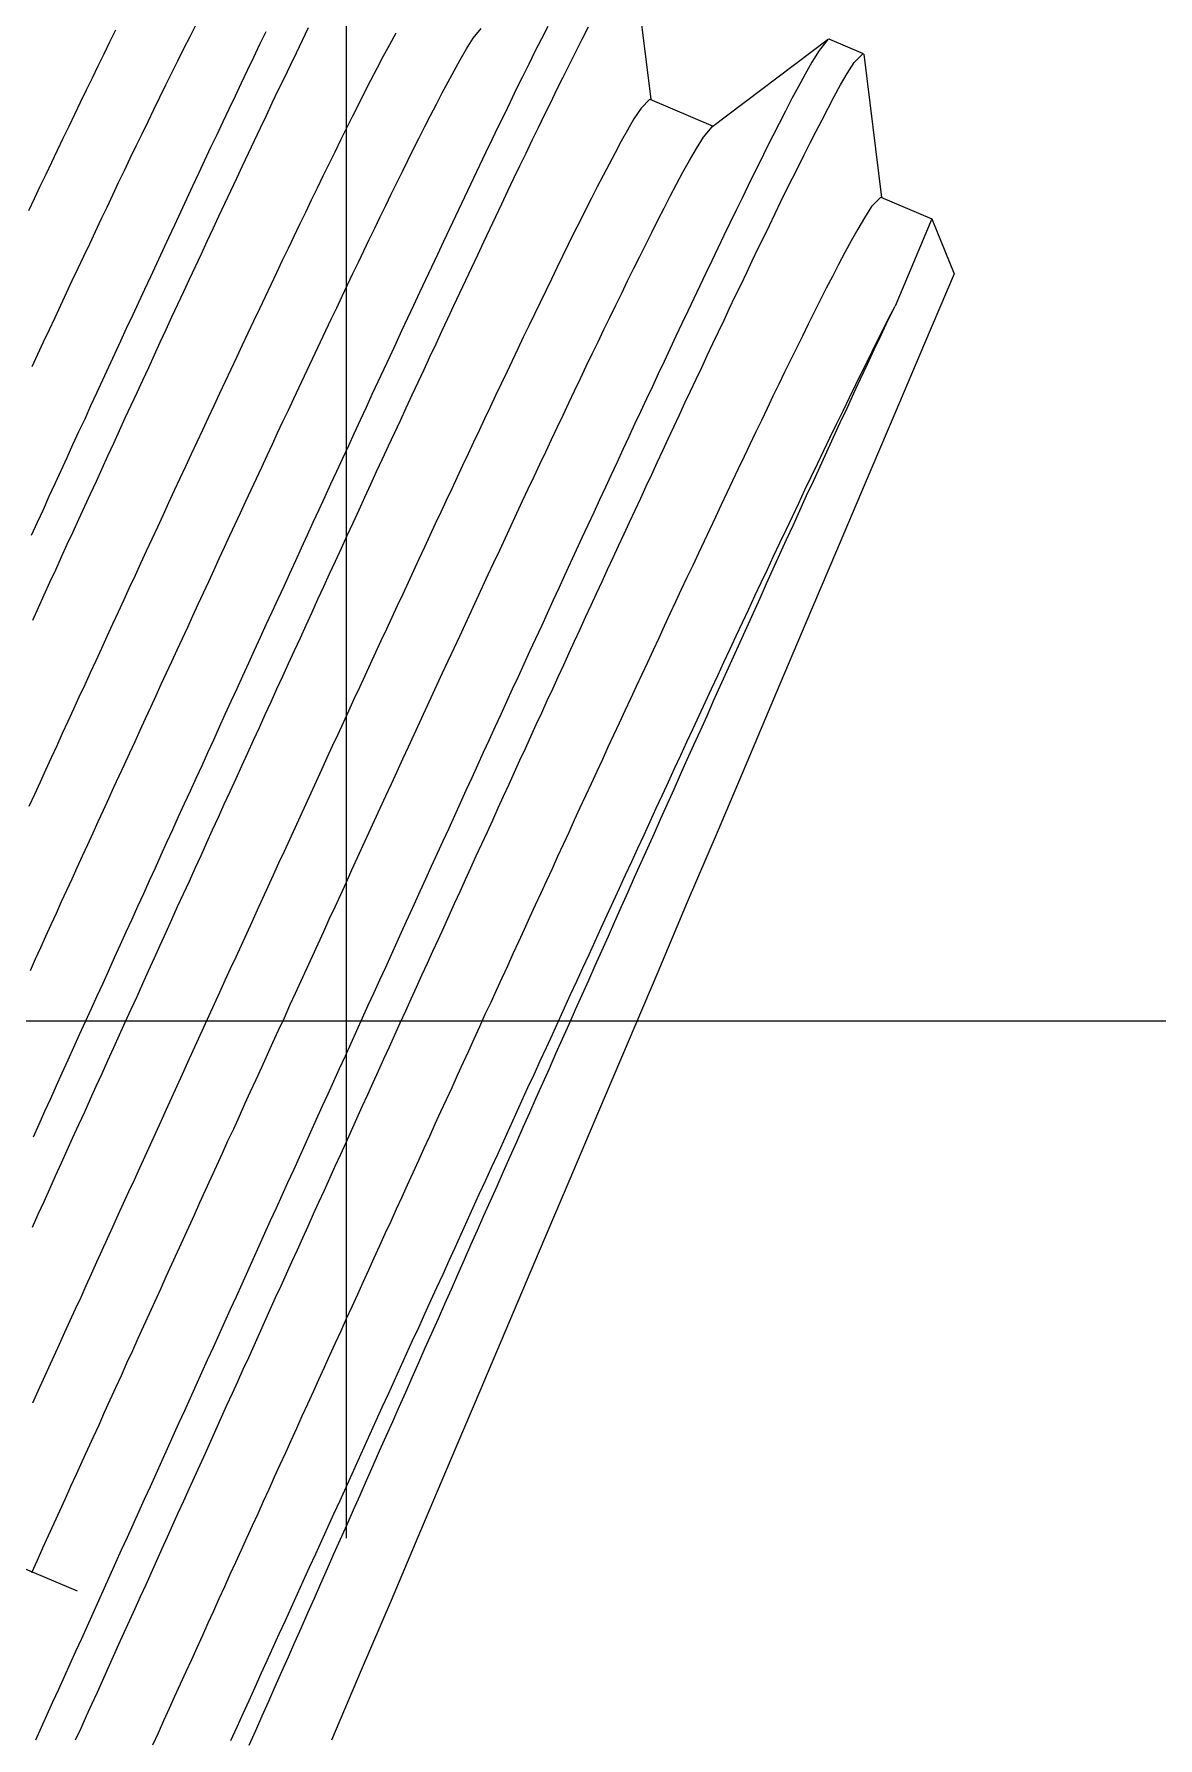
# Model space of a CAD drawing. Extents: x -5208 to -4788, y -2139 to -1842.
# Drawn here: x -4840.41 to -4833.69, y -1993.56 to -1983.37 of the extents above; entities that cross this region are included whole.
import ezdxf

# ---------------------------------------------------------------- set-up
doc = ezdxf.new("R2010")
doc.units = 0
doc.header["$LTSCALE"] = 7
doc.linetypes.add('CENTER', pattern=[2, 1.25, -0.25, 0.25, -0.25])
for name, color, linetype in [('CL', 1, 'CENTER'), ('D', 2, 'CONTINUOUS'), ('Trimetric', 7, 'CONTINUOUS')]:
    doc.layers.add(name, color=color, linetype=linetype)

msp = doc.modelspace()

# ---------------------------------------------------------------- linework, layer by layer
at = {"layer": 'CL'}
msp.add_line((-4848.208, -1989.257), (-4838.543, -1993.36), dxfattribs=at)
at = {"layer": 'D'}
for p, q in [((-4838.543, -1992.36), (-4838.543, -1911.726)), ((-4847.383, -1989.267), (-4809.645, -1989.267))]:
    msp.add_line(p, q, dxfattribs=at)
at = {"layer": 'Trimetric', "color": 0, "linetype": 'Continuous', "lineweight": 18}
for points in [[(-4836.829, -1982.905), (-4836.724, -1983.757)], [(-4839.924, -1983.343), (-4839.96, -1983.414), (-4839.995, -1983.486), (-4840.03, -1983.558), (-4840.065, -1983.63), (-4840.1, -1983.702), (-4840.135, -1983.774), (-4840.17, -1983.846), (-4840.204, -1983.918), (-4840.239, -1983.99), (-4840.274, -1984.062), (-4840.308, -1984.134), (-4840.342, -1984.206), (-4840.377, -1984.278), (-4840.411, -1984.351), (-4840.445, -1984.423)], [(-4838.248, -1983.361), (-4838.287, -1983.431), (-4838.325, -1983.501), (-4838.362, -1983.572), (-4838.399, -1983.643), (-4838.435, -1983.714), (-4838.472, -1983.786), (-4838.508, -1983.857), (-4838.543, -1983.929), (-4838.579, -1984), (-4838.614, -1984.072), (-4838.649, -1984.144), (-4838.684, -1984.216), (-4838.719, -1984.288), (-4838.754, -1984.36), (-4838.789, -1984.432), (-4838.824, -1984.504), (-4838.858, -1984.576), (-4838.893, -1984.648), (-4838.927, -1984.72), (-4838.962, -1984.793), (-4838.996, -1984.865), (-4839.03, -1984.937), (-4839.064, -1985.009), (-4839.099, -1985.082), (-4839.133, -1985.154), (-4839.167, -1985.226), (-4839.201, -1985.299), (-4839.235, -1985.371), (-4839.269, -1985.444), (-4839.303, -1985.516), (-4839.337, -1985.589), (-4839.37, -1985.661), (-4839.404, -1985.734), (-4839.438, -1985.806), (-4839.472, -1985.879), (-4839.506, -1985.951), (-4839.539, -1986.024), (-4839.573, -1986.096), (-4839.607, -1986.169), (-4839.64, -1986.241), (-4839.674, -1986.314), (-4839.708, -1986.386), (-4839.741, -1986.459), (-4839.775, -1986.532), (-4839.808, -1986.604), (-4839.842, -1986.677), (-4839.875, -1986.75), (-4839.909, -1986.822), (-4839.942, -1986.895), (-4839.976, -1986.968), (-4840.009, -1987.04), (-4840.043, -1987.113), (-4840.076, -1987.185), (-4840.109, -1987.258), (-4840.143, -1987.331), (-4840.176, -1987.404), (-4840.21, -1987.476), (-4840.243, -1987.549), (-4840.276, -1987.622), (-4840.31, -1987.694), (-4840.343, -1987.767), (-4840.376, -1987.84), (-4840.41, -1987.913), (-4840.443, -1987.985)], [(-4840.434, -1988.965), (-4840.403, -1988.897), (-4840.372, -1988.828), (-4840.341, -1988.76), (-4840.309, -1988.691), (-4840.278, -1988.623), (-4840.247, -1988.554), (-4840.216, -1988.486), (-4840.184, -1988.417), (-4840.153, -1988.349), (-4840.122, -1988.28), (-4840.09, -1988.212), (-4840.059, -1988.143), (-4840.028, -1988.075), (-4839.996, -1988.007), (-4839.965, -1987.938), (-4839.934, -1987.87), (-4839.902, -1987.801), (-4839.871, -1987.733), (-4839.839, -1987.664), (-4839.808, -1987.596), (-4839.777, -1987.528), (-4839.745, -1987.459), (-4839.714, -1987.391), (-4839.682, -1987.322), (-4839.651, -1987.254), (-4839.619, -1987.186), (-4839.588, -1987.117), (-4839.556, -1987.049), (-4839.525, -1986.98), (-4839.493, -1986.912), (-4839.462, -1986.844), (-4839.43, -1986.775), (-4839.399, -1986.707), (-4839.367, -1986.639), (-4839.335, -1986.57), (-4839.304, -1986.502), (-4839.272, -1986.434), (-4839.24, -1986.365), (-4839.209, -1986.297), (-4839.177, -1986.229), (-4839.145, -1986.16), (-4839.114, -1986.092), (-4839.082, -1986.024), (-4839.05, -1985.956), (-4839.018, -1985.887), (-4838.986, -1985.819), (-4838.955, -1985.751), (-4838.923, -1985.683), (-4838.891, -1985.615), (-4838.859, -1985.546), (-4838.827, -1985.478), (-4838.795, -1985.41), (-4838.763, -1985.342), (-4838.731, -1985.274), (-4838.698, -1985.206), (-4838.666, -1985.138), (-4838.634, -1985.07), (-4838.602, -1985.002), (-4838.569, -1984.934), (-4838.537, -1984.866), (-4838.505, -1984.798), (-4838.472, -1984.73), (-4838.44, -1984.662), (-4838.407, -1984.594), (-4838.374, -1984.526), (-4838.341, -1984.459), (-4838.309, -1984.391), (-4838.276, -1984.323), (-4838.242, -1984.256), (-4838.209, -1984.188), (-4838.176, -1984.121), (-4838.142, -1984.053), (-4838.109, -1983.986), (-4838.075, -1983.919), (-4838.041, -1983.852), (-4838.006, -1983.785), (-4837.971, -1983.718), (-4837.936, -1983.651), (-4837.9, -1983.585), (-4837.863, -1983.519), (-4837.826, -1983.454), (-4837.785, -1983.391), (-4837.737, -1983.333)], [(-4839.026, -1983.353), (-4839.063, -1983.429), (-4839.1, -1983.506), (-4839.137, -1983.583), (-4839.173, -1983.66), (-4839.21, -1983.737), (-4839.246, -1983.814), (-4839.283, -1983.891), (-4839.319, -1983.968), (-4839.356, -1984.045), (-4839.392, -1984.122), (-4839.428, -1984.199), (-4839.464, -1984.276), (-4839.5, -1984.353), (-4839.536, -1984.431), (-4839.572, -1984.508), (-4839.608, -1984.585), (-4839.644, -1984.662), (-4839.68, -1984.74), (-4839.716, -1984.817), (-4839.752, -1984.894), (-4839.788, -1984.971), (-4839.824, -1985.049), (-4839.86, -1985.126), (-4839.895, -1985.203), (-4839.931, -1985.281), (-4839.967, -1985.358), (-4840.002, -1985.436), (-4840.038, -1985.513), (-4840.074, -1985.59), (-4840.109, -1985.668), (-4840.145, -1985.745), (-4840.181, -1985.822), (-4840.216, -1985.9), (-4840.252, -1985.977), (-4840.287, -1986.055), (-4840.323, -1986.132), (-4840.358, -1986.21), (-4840.394, -1986.287), (-4840.429, -1986.365)], [(-4840.423, -1985.353), (-4840.389, -1985.28), (-4840.355, -1985.207), (-4840.32, -1985.133), (-4840.286, -1985.06), (-4840.252, -1984.986), (-4840.217, -1984.913), (-4840.183, -1984.84), (-4840.148, -1984.766), (-4840.114, -1984.693), (-4840.079, -1984.62), (-4840.045, -1984.547), (-4840.01, -1984.473), (-4839.975, -1984.4), (-4839.94, -1984.327), (-4839.906, -1984.254), (-4839.871, -1984.181), (-4839.836, -1984.108), (-4839.801, -1984.035), (-4839.765, -1983.962), (-4839.73, -1983.889), (-4839.695, -1983.816), (-4839.659, -1983.743), (-4839.624, -1983.67), (-4839.588, -1983.598), (-4839.552, -1983.525), (-4839.516, -1983.452), (-4839.479, -1983.38), (-4839.443, -1983.308)], [(-4840.422, -1990.501), (-4840.387, -1990.424), (-4840.352, -1990.347), (-4840.318, -1990.271), (-4840.283, -1990.194), (-4840.248, -1990.117), (-4840.213, -1990.041), (-4840.179, -1989.964), (-4840.144, -1989.887), (-4840.109, -1989.811), (-4840.075, -1989.734), (-4840.04, -1989.657), (-4840.005, -1989.581), (-4839.97, -1989.504), (-4839.935, -1989.427), (-4839.901, -1989.351), (-4839.866, -1989.274), (-4839.831, -1989.197), (-4839.796, -1989.121), (-4839.762, -1989.044), (-4839.727, -1988.967), (-4839.692, -1988.891), (-4839.657, -1988.814), (-4839.622, -1988.737), (-4839.588, -1988.661), (-4839.553, -1988.584), (-4839.518, -1988.508), (-4839.483, -1988.431), (-4839.448, -1988.354), (-4839.413, -1988.278), (-4839.379, -1988.201), (-4839.344, -1988.125), (-4839.309, -1988.048), (-4839.274, -1987.971), (-4839.239, -1987.895), (-4839.204, -1987.818), (-4839.169, -1987.742), (-4839.134, -1987.665), (-4839.099, -1987.588), (-4839.064, -1987.512), (-4839.029, -1987.435), (-4838.994, -1987.359), (-4838.959, -1987.282), (-4838.924, -1987.206), (-4838.89, -1987.129), (-4838.854, -1987.053), (-4838.819, -1986.976), (-4838.784, -1986.9), (-4838.749, -1986.823), (-4838.714, -1986.746), (-4838.679, -1986.67), (-4838.644, -1986.593), (-4838.609, -1986.517), (-4838.574, -1986.44), (-4838.539, -1986.364), (-4838.503, -1986.288), (-4838.468, -1986.211), (-4838.433, -1986.135), (-4838.398, -1986.058), (-4838.363, -1985.982), (-4838.327, -1985.905), (-4838.292, -1985.829), (-4838.257, -1985.753), (-4838.221, -1985.676), (-4838.186, -1985.6), (-4838.15, -1985.524), (-4838.115, -1985.447), (-4838.079, -1985.371), (-4838.044, -1985.295), (-4838.008, -1985.218), (-4837.973, -1985.142), (-4837.937, -1985.066), (-4837.902, -1984.989), (-4837.866, -1984.913), (-4837.83, -1984.837), (-4837.794, -1984.761), (-4837.758, -1984.685), (-4837.722, -1984.609), (-4837.686, -1984.533), (-4837.65, -1984.456), (-4837.614, -1984.38), (-4837.578, -1984.304), (-4837.542, -1984.228), (-4837.506, -1984.153), (-4837.469, -1984.077), (-4837.433, -1984.001), (-4837.396, -1983.925), (-4837.359, -1983.849), (-4837.322, -1983.774), (-4837.285, -1983.698), (-4837.248, -1983.623), (-4837.21, -1983.547), (-4837.172, -1983.472), (-4837.134, -1983.397), (-4837.096, -1983.322)], [(-4840.42, -1986.871), (-4840.386, -1986.796), (-4840.351, -1986.72), (-4840.317, -1986.644), (-4840.282, -1986.569), (-4840.247, -1986.493), (-4840.213, -1986.417), (-4840.178, -1986.342), (-4840.143, -1986.266), (-4840.109, -1986.19), (-4840.074, -1986.115), (-4840.039, -1986.039), (-4840.005, -1985.964), (-4839.97, -1985.888), (-4839.935, -1985.812), (-4839.901, -1985.737), (-4839.866, -1985.661), (-4839.831, -1985.586), (-4839.796, -1985.51), (-4839.761, -1985.435), (-4839.726, -1985.359), (-4839.692, -1985.284), (-4839.657, -1985.208), (-4839.622, -1985.133), (-4839.587, -1985.057), (-4839.552, -1984.982), (-4839.517, -1984.906), (-4839.482, -1984.831), (-4839.447, -1984.755), (-4839.411, -1984.68), (-4839.376, -1984.605), (-4839.341, -1984.529), (-4839.306, -1984.454), (-4839.271, -1984.379), (-4839.235, -1984.303), (-4839.2, -1984.228), (-4839.165, -1984.153), (-4839.129, -1984.077), (-4839.094, -1984.002), (-4839.058, -1983.927), (-4839.022, -1983.852), (-4838.987, -1983.777), (-4838.951, -1983.702), (-4838.915, -1983.627), (-4838.879, -1983.552), (-4838.843, -1983.477), (-4838.807, -1983.402), (-4838.771, -1983.327)], [(-4837.34, -1983.32), (-4837.378, -1983.395), (-4837.416, -1983.47), (-4837.453, -1983.545), (-4837.49, -1983.621), (-4837.528, -1983.696), (-4837.564, -1983.772), (-4837.601, -1983.848), (-4837.638, -1983.923), (-4837.674, -1983.999), (-4837.711, -1984.075), (-4837.747, -1984.151), (-4837.783, -1984.227), (-4837.82, -1984.303), (-4837.856, -1984.379), (-4837.892, -1984.455), (-4837.928, -1984.531), (-4837.964, -1984.607), (-4837.999, -1984.683), (-4838.035, -1984.76), (-4838.071, -1984.836), (-4838.107, -1984.912), (-4838.142, -1984.988), (-4838.178, -1985.065), (-4838.214, -1985.141), (-4838.249, -1985.217), (-4838.285, -1985.293), (-4838.32, -1985.37), (-4838.356, -1985.446), (-4838.391, -1985.522), (-4838.426, -1985.599), (-4838.462, -1985.675), (-4838.497, -1985.752), (-4838.532, -1985.828), (-4838.568, -1985.904), (-4838.603, -1985.981), (-4838.638, -1986.057), (-4838.673, -1986.134), (-4838.709, -1986.21), (-4838.744, -1986.287), (-4838.779, -1986.363), (-4838.814, -1986.44), (-4838.849, -1986.516), (-4838.884, -1986.593), (-4838.919, -1986.669), (-4838.954, -1986.746), (-4838.99, -1986.822), (-4839.025, -1986.899), (-4839.06, -1986.975), (-4839.095, -1987.052), (-4839.13, -1987.128), (-4839.165, -1987.205), (-4839.2, -1987.281), (-4839.235, -1987.358), (-4839.27, -1987.434), (-4839.304, -1987.511), (-4839.339, -1987.588), (-4839.374, -1987.664), (-4839.409, -1987.741), (-4839.444, -1987.817), (-4839.479, -1987.894), (-4839.514, -1987.97), (-4839.549, -1988.047), (-4839.584, -1988.124), (-4839.619, -1988.2), (-4839.653, -1988.277), (-4839.688, -1988.353), (-4839.723, -1988.43), (-4839.758, -1988.507), (-4839.793, -1988.583), (-4839.828, -1988.66), (-4839.862, -1988.737), (-4839.897, -1988.813), (-4839.932, -1988.89), (-4839.967, -1988.967), (-4840.001, -1989.043), (-4840.036, -1989.12), (-4840.071, -1989.196), (-4840.106, -1989.273), (-4840.141, -1989.35), (-4840.175, -1989.426), (-4840.21, -1989.503), (-4840.245, -1989.58), (-4840.28, -1989.656), (-4840.314, -1989.733), (-4840.349, -1989.81), (-4840.384, -1989.886), (-4840.418, -1989.963)], [(-4836.361, -1983.923), (-4835.66, -1983.395)], [(-4835.655, -1983.396), (-4835.656, -1983.396), (-4835.657, -1983.396)], [(-4835.655, -1983.396), (-4835.454, -1983.482)], [(-4835.664, -1983.398), (-4835.716, -1983.463), (-4835.76, -1983.534), (-4835.801, -1983.606), (-4835.841, -1983.679), (-4835.88, -1983.752), (-4835.918, -1983.826), (-4835.956, -1983.9), (-4835.994, -1983.974), (-4836.031, -1984.049), (-4836.068, -1984.123), (-4836.105, -1984.198), (-4836.142, -1984.272), (-4836.178, -1984.347), (-4836.215, -1984.422), (-4836.251, -1984.497), (-4836.287, -1984.571), (-4836.323, -1984.646), (-4836.359, -1984.721), (-4836.395, -1984.796), (-4836.43, -1984.871), (-4836.466, -1984.947), (-4836.502, -1985.022), (-4836.537, -1985.097), (-4836.573, -1985.172), (-4836.608, -1985.247), (-4836.644, -1985.323), (-4836.679, -1985.398), (-4836.714, -1985.473), (-4836.749, -1985.548), (-4836.785, -1985.624), (-4836.82, -1985.699), (-4836.855, -1985.774), (-4836.89, -1985.85), (-4836.925, -1985.925), (-4836.96, -1986.001), (-4836.995, -1986.076), (-4837.03, -1986.151), (-4837.065, -1986.227), (-4837.1, -1986.302), (-4837.135, -1986.378), (-4837.17, -1986.453), (-4837.205, -1986.529), (-4837.239, -1986.604), (-4837.274, -1986.68), (-4837.309, -1986.755), (-4837.344, -1986.831), (-4837.378, -1986.906), (-4837.413, -1986.982), (-4837.448, -1987.058), (-4837.483, -1987.133), (-4837.517, -1987.209), (-4837.552, -1987.284), (-4837.587, -1987.36), (-4837.621, -1987.435), (-4837.656, -1987.511), (-4837.691, -1987.587), (-4837.725, -1987.662), (-4837.76, -1987.738), (-4837.794, -1987.813), (-4837.829, -1987.889), (-4837.863, -1987.965), (-4837.898, -1988.04), (-4837.932, -1988.116), (-4837.967, -1988.192), (-4838.001, -1988.267), (-4838.036, -1988.343), (-4838.07, -1988.419), (-4838.105, -1988.494), (-4838.139, -1988.57), (-4838.174, -1988.646), (-4838.208, -1988.721), (-4838.243, -1988.797), (-4838.277, -1988.873), (-4838.311, -1988.948), (-4838.346, -1989.024), (-4838.38, -1989.1), (-4838.415, -1989.175), (-4838.449, -1989.251), (-4838.483, -1989.327), (-4838.518, -1989.403), (-4838.552, -1989.478), (-4838.587, -1989.554), (-4838.621, -1989.63), (-4838.655, -1989.705), (-4838.69, -1989.781), (-4838.724, -1989.857), (-4838.758, -1989.933), (-4838.793, -1990.008), (-4838.827, -1990.084), (-4838.861, -1990.16), (-4838.896, -1990.236), (-4838.93, -1990.311), (-4838.964, -1990.387), (-4838.999, -1990.463), (-4839.033, -1990.538), (-4839.067, -1990.614), (-4839.101, -1990.69), (-4839.136, -1990.766), (-4839.17, -1990.841), (-4839.204, -1990.917), (-4839.239, -1990.993), (-4839.273, -1991.069), (-4839.307, -1991.144), (-4839.341, -1991.22), (-4839.376, -1991.296), (-4839.41, -1991.372), (-4839.444, -1991.447), (-4839.479, -1991.523), (-4839.513, -1991.599), (-4839.547, -1991.675), (-4839.581, -1991.751), (-4839.616, -1991.826), (-4839.65, -1991.902), (-4839.684, -1991.978), (-4839.718, -1992.054), (-4839.753, -1992.129), (-4839.787, -1992.205), (-4839.821, -1992.281), (-4839.855, -1992.357), (-4839.89, -1992.432), (-4839.924, -1992.508), (-4839.958, -1992.584), (-4839.992, -1992.66), (-4840.027, -1992.735), (-4840.061, -1992.811), (-4840.095, -1992.887), (-4840.129, -1992.963), (-4840.164, -1993.038), (-4840.198, -1993.114), (-4840.232, -1993.19), (-4840.266, -1993.266), (-4840.301, -1993.342), (-4840.335, -1993.417), (-4840.369, -1993.493), (-4840.403, -1993.569)], [(-4840.163, -1993.567), (-4840.13, -1993.496), (-4840.098, -1993.424), (-4840.066, -1993.353), (-4840.033, -1993.281), (-4840.001, -1993.21), (-4839.969, -1993.138), (-4839.936, -1993.067), (-4839.904, -1992.995), (-4839.872, -1992.924), (-4839.839, -1992.852), (-4839.807, -1992.781), (-4839.775, -1992.709), (-4839.742, -1992.638), (-4839.71, -1992.566), (-4839.678, -1992.495), (-4839.646, -1992.423), (-4839.613, -1992.352), (-4839.581, -1992.28), (-4839.549, -1992.209), (-4839.516, -1992.137), (-4839.484, -1992.066), (-4839.452, -1991.995), (-4839.419, -1991.923), (-4839.387, -1991.852), (-4839.355, -1991.78), (-4839.322, -1991.709), (-4839.29, -1991.637), (-4839.258, -1991.566), (-4839.225, -1991.494), (-4839.193, -1991.423), (-4839.161, -1991.351), (-4839.128, -1991.28), (-4839.096, -1991.208), (-4839.064, -1991.137), (-4839.031, -1991.065), (-4838.999, -1990.994), (-4838.967, -1990.922), (-4838.934, -1990.851), (-4838.902, -1990.78), (-4838.87, -1990.708), (-4838.837, -1990.637), (-4838.805, -1990.565), (-4838.772, -1990.494), (-4838.74, -1990.422), (-4838.708, -1990.351), (-4838.675, -1990.279), (-4838.643, -1990.208), (-4838.611, -1990.136), (-4838.578, -1990.065), (-4838.546, -1989.994), (-4838.513, -1989.922), (-4838.481, -1989.851), (-4838.449, -1989.779), (-4838.416, -1989.708), (-4838.384, -1989.636), (-4838.351, -1989.565), (-4838.319, -1989.494), (-4838.286, -1989.422), (-4838.254, -1989.351), (-4838.222, -1989.279), (-4838.189, -1989.208), (-4838.157, -1989.136), (-4838.124, -1989.065), (-4838.092, -1988.994), (-4838.059, -1988.922), (-4838.027, -1988.851), (-4837.994, -1988.779), (-4837.962, -1988.708), (-4837.929, -1988.637), (-4837.897, -1988.565), (-4837.864, -1988.494), (-4837.832, -1988.422), (-4837.799, -1988.351), (-4837.767, -1988.28), (-4837.734, -1988.208), (-4837.701, -1988.137), (-4837.669, -1988.066), (-4837.636, -1987.994), (-4837.604, -1987.923), (-4837.571, -1987.852), (-4837.538, -1987.78), (-4837.506, -1987.709), (-4837.473, -1987.638), (-4837.441, -1987.566), (-4837.408, -1987.495), (-4837.375, -1987.424), (-4837.343, -1987.352), (-4837.31, -1987.281), (-4837.277, -1987.21), (-4837.244, -1987.138), (-4837.212, -1987.067), (-4837.179, -1986.996), (-4837.146, -1986.925), (-4837.113, -1986.853), (-4837.081, -1986.782), (-4837.048, -1986.711), (-4837.015, -1986.64), (-4836.982, -1986.568), (-4836.949, -1986.497), (-4836.916, -1986.426), (-4836.883, -1986.355), (-4836.85, -1986.284), (-4836.817, -1986.212), (-4836.784, -1986.141), (-4836.751, -1986.07), (-4836.718, -1985.999), (-4836.685, -1985.928), (-4836.652, -1985.857), (-4836.619, -1985.786), (-4836.586, -1985.714), (-4836.552, -1985.643), (-4836.519, -1985.572), (-4836.486, -1985.501), (-4836.453, -1985.43), (-4836.419, -1985.359), (-4836.386, -1985.288), (-4836.352, -1985.217), (-4836.319, -1985.146), (-4836.285, -1985.076), (-4836.252, -1985.005), (-4836.218, -1984.934), (-4836.184, -1984.863), (-4836.15, -1984.792), (-4836.117, -1984.722), (-4836.083, -1984.651), (-4836.048, -1984.58), (-4836.014, -1984.51), (-4835.98, -1984.439), (-4835.946, -1984.368), (-4835.911, -1984.298), (-4835.876, -1984.228), (-4835.841, -1984.157), (-4835.806, -1984.087), (-4835.771, -1984.017), (-4835.735, -1983.947), (-4835.699, -1983.878), (-4835.663, -1983.808), (-4835.626, -1983.739), (-4835.588, -1983.67), (-4835.549, -1983.602), (-4835.507, -1983.536), (-4835.454, -1983.482)], [(-4835.449, -1983.485), (-4835.343, -1984.343)], [(-4836.729, -1983.755), (-4836.782, -1983.808), (-4836.824, -1983.873), (-4836.863, -1983.94), (-4836.901, -1984.007), (-4836.937, -1984.075), (-4836.973, -1984.143), (-4837.009, -1984.211), (-4837.044, -1984.28), (-4837.079, -1984.348), (-4837.114, -1984.417), (-4837.148, -1984.486), (-4837.183, -1984.555), (-4837.217, -1984.624), (-4837.251, -1984.694), (-4837.285, -1984.763), (-4837.318, -1984.832), (-4837.352, -1984.902), (-4837.386, -1984.971), (-4837.419, -1985.04), (-4837.453, -1985.11), (-4837.486, -1985.179), (-4837.519, -1985.249), (-4837.552, -1985.319), (-4837.585, -1985.388), (-4837.619, -1985.458), (-4837.652, -1985.528), (-4837.685, -1985.597), (-4837.717, -1985.667), (-4837.75, -1985.737), (-4837.783, -1985.806), (-4837.816, -1985.876), (-4837.849, -1985.946), (-4837.882, -1986.016), (-4837.914, -1986.086), (-4837.947, -1986.156), (-4837.98, -1986.225), (-4838.012, -1986.295), (-4838.045, -1986.365), (-4838.077, -1986.435), (-4838.11, -1986.505), (-4838.142, -1986.575), (-4838.175, -1986.645), (-4838.207, -1986.715), (-4838.24, -1986.785), (-4838.272, -1986.855), (-4838.305, -1986.925), (-4838.337, -1986.995), (-4838.369, -1987.064), (-4838.402, -1987.134), (-4838.434, -1987.204), (-4838.466, -1987.274), (-4838.499, -1987.344), (-4838.531, -1987.415), (-4838.563, -1987.485), (-4838.595, -1987.555), (-4838.628, -1987.625), (-4838.66, -1987.695), (-4838.692, -1987.765), (-4838.724, -1987.835), (-4838.757, -1987.905), (-4838.789, -1987.975), (-4838.821, -1988.045), (-4838.853, -1988.115), (-4838.885, -1988.185), (-4838.917, -1988.255), (-4838.949, -1988.325), (-4838.982, -1988.395), (-4839.014, -1988.466), (-4839.046, -1988.536), (-4839.078, -1988.606), (-4839.11, -1988.676), (-4839.142, -1988.746), (-4839.174, -1988.816), (-4839.206, -1988.886), (-4839.238, -1988.956), (-4839.27, -1989.026), (-4839.302, -1989.097), (-4839.334, -1989.167), (-4839.366, -1989.237), (-4839.398, -1989.307), (-4839.43, -1989.377), (-4839.462, -1989.447), (-4839.494, -1989.517), (-4839.526, -1989.588), (-4839.558, -1989.658), (-4839.59, -1989.728), (-4839.622, -1989.798), (-4839.654, -1989.868), (-4839.686, -1989.938), (-4839.718, -1990.009), (-4839.75, -1990.079), (-4839.782, -1990.149), (-4839.814, -1990.219), (-4839.846, -1990.289), (-4839.878, -1990.359), (-4839.91, -1990.43), (-4839.942, -1990.5), (-4839.974, -1990.57), (-4840.006, -1990.64), (-4840.038, -1990.71), (-4840.07, -1990.781), (-4840.102, -1990.851), (-4840.133, -1990.921), (-4840.165, -1990.991), (-4840.197, -1991.061), (-4840.229, -1991.131), (-4840.261, -1991.202), (-4840.293, -1991.272), (-4840.325, -1991.342), (-4840.357, -1991.412), (-4840.389, -1991.482), (-4840.421, -1991.553)], [(-4836.729, -1983.755), (-4836.351, -1983.916)], [(-4840.426, -1992.567), (-4840.392, -1992.493), (-4840.359, -1992.419), (-4840.325, -1992.345), (-4840.291, -1992.272), (-4840.258, -1992.198), (-4840.224, -1992.124), (-4840.191, -1992.05), (-4840.157, -1991.977), (-4840.124, -1991.903), (-4840.09, -1991.829), (-4840.057, -1991.755), (-4840.023, -1991.682), (-4839.99, -1991.608), (-4839.956, -1991.534), (-4839.923, -1991.46), (-4839.889, -1991.387), (-4839.856, -1991.313), (-4839.822, -1991.239), (-4839.789, -1991.165), (-4839.755, -1991.091), (-4839.722, -1991.018), (-4839.688, -1990.944), (-4839.654, -1990.87), (-4839.621, -1990.796), (-4839.587, -1990.723), (-4839.554, -1990.649), (-4839.52, -1990.575), (-4839.487, -1990.501), (-4839.453, -1990.428), (-4839.42, -1990.354), (-4839.386, -1990.28), (-4839.352, -1990.206), (-4839.319, -1990.133), (-4839.285, -1990.059), (-4839.252, -1989.985), (-4839.218, -1989.912), (-4839.184, -1989.838), (-4839.151, -1989.764), (-4839.117, -1989.69), (-4839.084, -1989.617), (-4839.05, -1989.543), (-4839.016, -1989.469), (-4838.983, -1989.396), (-4838.949, -1989.322), (-4838.915, -1989.248), (-4838.882, -1989.174), (-4838.848, -1989.101), (-4838.814, -1989.027), (-4838.781, -1988.953), (-4838.747, -1988.88), (-4838.713, -1988.806), (-4838.679, -1988.732), (-4838.646, -1988.659), (-4838.612, -1988.585), (-4838.578, -1988.511), (-4838.544, -1988.438), (-4838.511, -1988.364), (-4838.477, -1988.29), (-4838.443, -1988.217), (-4838.409, -1988.143), (-4838.375, -1988.069), (-4838.342, -1987.996), (-4838.308, -1987.922), (-4838.274, -1987.849), (-4838.24, -1987.775), (-4838.206, -1987.701), (-4838.172, -1987.628), (-4838.138, -1987.554), (-4838.104, -1987.481), (-4838.071, -1987.407), (-4838.037, -1987.334), (-4838.003, -1987.26), (-4837.969, -1987.186), (-4837.935, -1987.113), (-4837.9, -1987.039), (-4837.866, -1986.966), (-4837.832, -1986.892), (-4837.798, -1986.819), (-4837.764, -1986.745), (-4837.73, -1986.672), (-4837.696, -1986.598), (-4837.662, -1986.525), (-4837.627, -1986.452), (-4837.593, -1986.378), (-4837.559, -1986.305), (-4837.524, -1986.231), (-4837.49, -1986.158), (-4837.456, -1986.085), (-4837.421, -1986.011), (-4837.387, -1985.938), (-4837.352, -1985.865), (-4837.318, -1985.791), (-4837.283, -1985.718), (-4837.248, -1985.645), (-4837.213, -1985.572), (-4837.179, -1985.499), (-4837.144, -1985.425), (-4837.109, -1985.352), (-4837.074, -1985.279), (-4837.039, -1985.206), (-4837.004, -1985.133), (-4836.968, -1985.06), (-4836.933, -1984.987), (-4836.897, -1984.915), (-4836.862, -1984.842), (-4836.826, -1984.769), (-4836.79, -1984.696), (-4836.754, -1984.624), (-4836.718, -1984.552), (-4836.681, -1984.479), (-4836.644, -1984.407), (-4836.607, -1984.335), (-4836.569, -1984.263), (-4836.531, -1984.192), (-4836.492, -1984.121), (-4836.451, -1984.051), (-4836.408, -1983.982), (-4836.357, -1983.92)], [(-4835.348, -1984.341), (-4835.403, -1984.396), (-4835.446, -1984.464), (-4835.486, -1984.533), (-4835.525, -1984.603), (-4835.563, -1984.673), (-4835.6, -1984.744), (-4835.637, -1984.815), (-4835.674, -1984.886), (-4835.71, -1984.958), (-4835.746, -1985.029), (-4835.782, -1985.101), (-4835.817, -1985.172), (-4835.852, -1985.244), (-4835.888, -1985.316), (-4835.923, -1985.388), (-4835.958, -1985.46), (-4835.993, -1985.532), (-4836.027, -1985.604), (-4836.062, -1985.676), (-4836.097, -1985.748), (-4836.131, -1985.82), (-4836.166, -1985.892), (-4836.2, -1985.965), (-4836.234, -1986.037), (-4836.269, -1986.109), (-4836.303, -1986.181), (-4836.337, -1986.254), (-4836.371, -1986.326), (-4836.405, -1986.398), (-4836.439, -1986.471), (-4836.473, -1986.543), (-4836.507, -1986.616), (-4836.541, -1986.688), (-4836.575, -1986.761), (-4836.609, -1986.833), (-4836.643, -1986.906), (-4836.676, -1986.978), (-4836.71, -1987.051), (-4836.744, -1987.123), (-4836.778, -1987.196), (-4836.811, -1987.268), (-4836.845, -1987.341), (-4836.879, -1987.413), (-4836.912, -1987.486), (-4836.946, -1987.558), (-4836.98, -1987.631), (-4837.013, -1987.704), (-4837.047, -1987.776), (-4837.08, -1987.849), (-4837.114, -1987.922), (-4837.147, -1987.994), (-4837.181, -1988.067), (-4837.214, -1988.14), (-4837.248, -1988.212), (-4837.281, -1988.285), (-4837.314, -1988.358), (-4837.348, -1988.43), (-4837.381, -1988.503), (-4837.415, -1988.576), (-4837.448, -1988.648), (-4837.481, -1988.721), (-4837.515, -1988.794), (-4837.548, -1988.866), (-4837.581, -1988.939), (-4837.615, -1989.012), (-4837.648, -1989.085), (-4837.681, -1989.157), (-4837.715, -1989.23), (-4837.748, -1989.303), (-4837.781, -1989.376), (-4837.814, -1989.448), (-4837.848, -1989.521), (-4837.881, -1989.594), (-4837.914, -1989.667), (-4837.947, -1989.739), (-4837.981, -1989.812), (-4838.014, -1989.885), (-4838.047, -1989.958), (-4838.08, -1990.03), (-4838.113, -1990.103), (-4838.147, -1990.176), (-4838.18, -1990.249), (-4838.213, -1990.322), (-4838.246, -1990.394), (-4838.279, -1990.467), (-4838.313, -1990.54), (-4838.346, -1990.613), (-4838.379, -1990.686), (-4838.412, -1990.758), (-4838.445, -1990.831), (-4838.478, -1990.904), (-4838.511, -1990.977), (-4838.545, -1991.05), (-4838.578, -1991.122), (-4838.611, -1991.195), (-4838.644, -1991.268), (-4838.677, -1991.341), (-4838.71, -1991.414), (-4838.743, -1991.486), (-4838.776, -1991.559), (-4838.81, -1991.632), (-4838.843, -1991.705), (-4838.876, -1991.778), (-4838.909, -1991.851), (-4838.942, -1991.923), (-4838.975, -1991.996), (-4839.008, -1992.069), (-4839.041, -1992.142), (-4839.074, -1992.215), (-4839.107, -1992.287), (-4839.141, -1992.36), (-4839.174, -1992.433), (-4839.207, -1992.506), (-4839.24, -1992.579), (-4839.273, -1992.652), (-4839.306, -1992.724), (-4839.339, -1992.797), (-4839.372, -1992.87), (-4839.405, -1992.943), (-4839.438, -1993.016), (-4839.471, -1993.089), (-4839.504, -1993.161), (-4839.538, -1993.234), (-4839.571, -1993.307), (-4839.604, -1993.38), (-4839.637, -1993.453), (-4839.67, -1993.526), (-4839.703, -1993.598)], [(-4835.348, -1984.341), (-4835.042, -1984.471)], [(-4835.042, -1984.471), (-4835.263, -1984.992)], [(-4835.042, -1984.471), (-4834.909, -1984.799)], [(-4834.909, -1984.799), (-4835.087, -1985.217), (-4835.264, -1985.634), (-4835.441, -1986.052), (-4835.618, -1986.47), (-4835.796, -1986.887), (-4835.973, -1987.305), (-4836.15, -1987.722), (-4836.327, -1988.14), (-4836.505, -1988.557), (-4836.682, -1988.975), (-4836.859, -1989.393), (-4837.037, -1989.81), (-4837.214, -1990.228), (-4837.391, -1990.645), (-4837.568, -1991.063), (-4837.746, -1991.481), (-4837.923, -1991.898), (-4838.1, -1992.316), (-4838.277, -1992.733), (-4838.455, -1993.151), (-4838.632, -1993.569)], [(-4839.234, -1993.57), (-4839.198, -1993.49), (-4839.162, -1993.41), (-4839.126, -1993.331), (-4839.089, -1993.251), (-4839.053, -1993.171), (-4839.017, -1993.092), (-4838.981, -1993.012), (-4838.945, -1992.932), (-4838.908, -1992.853), (-4838.872, -1992.773), (-4838.836, -1992.693), (-4838.8, -1992.613), (-4838.764, -1992.534), (-4838.727, -1992.454), (-4838.691, -1992.374), (-4838.655, -1992.295), (-4838.619, -1992.215), (-4838.582, -1992.135), (-4838.546, -1992.056), (-4838.51, -1991.976), (-4838.474, -1991.896), (-4838.438, -1991.817), (-4838.401, -1991.737), (-4838.365, -1991.657), (-4838.329, -1991.578), (-4838.293, -1991.498), (-4838.256, -1991.418), (-4838.22, -1991.339), (-4838.184, -1991.259), (-4838.148, -1991.179), (-4838.111, -1991.1), (-4838.075, -1991.02), (-4838.039, -1990.94), (-4838.003, -1990.861), (-4837.966, -1990.781), (-4837.93, -1990.701), (-4837.894, -1990.622), (-4837.857, -1990.542), (-4837.821, -1990.462), (-4837.785, -1990.383), (-4837.749, -1990.303), (-4837.712, -1990.223), (-4837.676, -1990.144), (-4837.639, -1990.064), (-4837.603, -1989.985), (-4837.567, -1989.905), (-4837.53, -1989.825), (-4837.494, -1989.746), (-4837.458, -1989.666), (-4837.421, -1989.587), (-4837.385, -1989.507), (-4837.348, -1989.427), (-4837.312, -1989.348), (-4837.276, -1989.268), (-4837.239, -1989.189), (-4837.203, -1989.109), (-4837.166, -1989.029), (-4837.13, -1988.95), (-4837.093, -1988.87), (-4837.057, -1988.791), (-4837.02, -1988.711), (-4836.984, -1988.632), (-4836.947, -1988.552), (-4836.911, -1988.473), (-4836.874, -1988.393), (-4836.837, -1988.314), (-4836.801, -1988.234), (-4836.764, -1988.155), (-4836.728, -1988.075), (-4836.691, -1987.996), (-4836.654, -1987.916), (-4836.617, -1987.837), (-4836.581, -1987.757), (-4836.544, -1987.678), (-4836.507, -1987.598), (-4836.47, -1987.519), (-4836.434, -1987.44), (-4836.397, -1987.36), (-4836.36, -1987.281), (-4836.323, -1987.201), (-4836.286, -1987.122), (-4836.249, -1987.043), (-4836.212, -1986.964), (-4836.175, -1986.884), (-4836.138, -1986.805), (-4836.101, -1986.726), (-4836.063, -1986.646), (-4836.026, -1986.567), (-4835.989, -1986.488), (-4835.952, -1986.409), (-4835.914, -1986.33), (-4835.877, -1986.251), (-4835.839, -1986.172), (-4835.802, -1986.092), (-4835.764, -1986.013), (-4835.726, -1985.935), (-4835.688, -1985.856), (-4835.65, -1985.777), (-4835.612, -1985.698), (-4835.574, -1985.619), (-4835.536, -1985.54), (-4835.498, -1985.462), (-4835.459, -1985.383), (-4835.42, -1985.305), (-4835.381, -1985.226), (-4835.342, -1985.148), (-4835.303, -1985.07), (-4835.263, -1984.992)], [(-4839.125, -1993.599), (-4839.086, -1993.511), (-4839.047, -1993.423), (-4839.008, -1993.335), (-4838.969, -1993.247), (-4838.93, -1993.159), (-4838.891, -1993.071), (-4838.852, -1992.983), (-4838.813, -1992.895), (-4838.774, -1992.807), (-4838.735, -1992.719), (-4838.696, -1992.631), (-4838.657, -1992.543), (-4838.618, -1992.455), (-4838.579, -1992.367), (-4838.54, -1992.279), (-4838.501, -1992.191), (-4838.462, -1992.103), (-4838.423, -1992.015), (-4838.384, -1991.927), (-4838.345, -1991.839), (-4838.306, -1991.751), (-4838.267, -1991.663), (-4838.228, -1991.575), (-4838.189, -1991.487), (-4838.15, -1991.399), (-4838.111, -1991.311), (-4838.072, -1991.223), (-4838.033, -1991.135), (-4837.994, -1991.047), (-4837.955, -1990.959), (-4837.916, -1990.871), (-4837.877, -1990.783), (-4837.838, -1990.695), (-4837.799, -1990.607), (-4837.76, -1990.519), (-4837.721, -1990.431), (-4837.682, -1990.343), (-4837.643, -1990.255), (-4837.604, -1990.167), (-4837.564, -1990.079), (-4837.525, -1989.991), (-4837.486, -1989.903), (-4837.447, -1989.815), (-4837.408, -1989.727), (-4837.369, -1989.639), (-4837.33, -1989.551), (-4837.291, -1989.463), (-4837.251, -1989.375), (-4837.212, -1989.287), (-4837.173, -1989.199), (-4837.134, -1989.111), (-4837.095, -1989.024), (-4837.056, -1988.936), (-4837.016, -1988.848), (-4836.977, -1988.76), (-4836.938, -1988.672), (-4836.899, -1988.584), (-4836.859, -1988.496), (-4836.82, -1988.408), (-4836.781, -1988.32), (-4836.741, -1988.232), (-4836.702, -1988.145), (-4836.663, -1988.057), (-4836.623, -1987.969), (-4836.584, -1987.881), (-4836.545, -1987.793), (-4836.505, -1987.705), (-4836.466, -1987.617), (-4836.426, -1987.53), (-4836.387, -1987.442), (-4836.348, -1987.354), (-4836.308, -1987.266), (-4836.269, -1987.178), (-4836.229, -1987.091), (-4836.189, -1987.003), (-4836.15, -1986.915), (-4836.11, -1986.827), (-4836.07, -1986.74), (-4836.031, -1986.652), (-4835.991, -1986.564), (-4835.951, -1986.477), (-4835.911, -1986.389), (-4835.871, -1986.301), (-4835.832, -1986.214), (-4835.792, -1986.126), (-4835.751, -1986.039), (-4835.711, -1985.951), (-4835.671, -1985.864), (-4835.631, -1985.776), (-4835.591, -1985.689), (-4835.55, -1985.602), (-4835.51, -1985.514), (-4835.469, -1985.427), (-4835.428, -1985.34), (-4835.387, -1985.253), (-4835.346, -1985.166), (-4835.305, -1985.079), (-4835.263, -1984.992)]]:
    msp.add_lwpolyline(points, dxfattribs=at)

doc.saveas('drawing.dxf')
